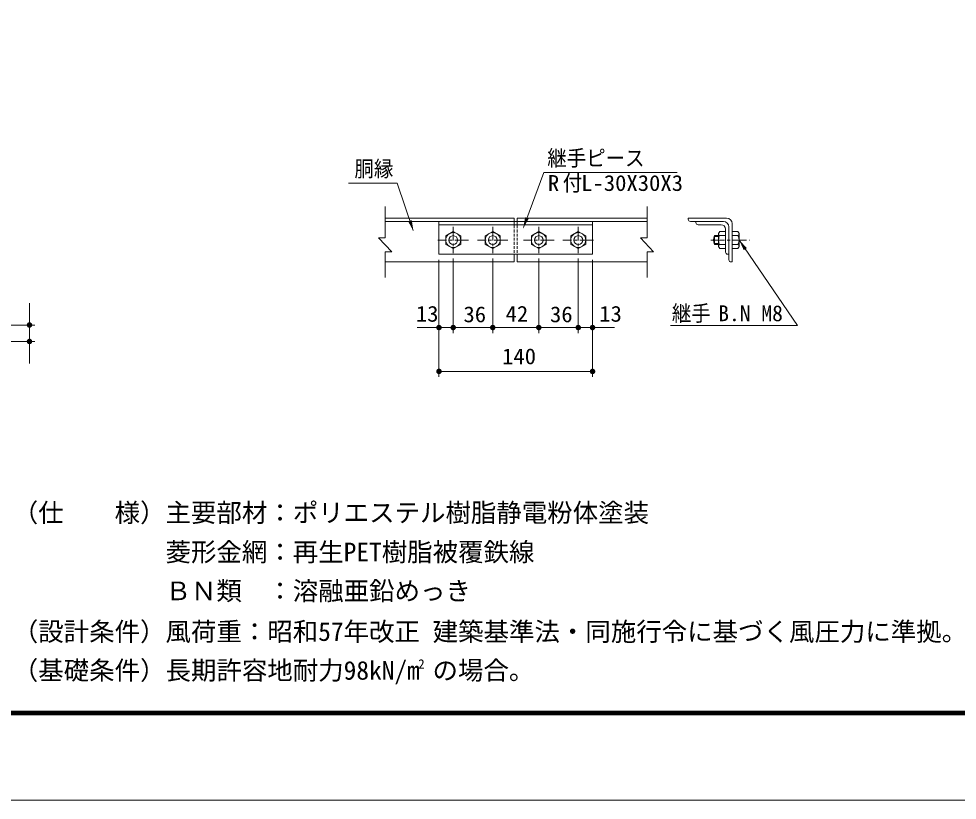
# Model space of a CAD drawing. Units: millimetres, scale not verified, with parts at other scales. Extents: x -4455 to 4455, y -3150 to 3150.
# Drawn here: x -336 to 2230, y -3150 to -1013 of the extents above; entities that cross this region are included whole.
import ezdxf
from ezdxf.enums import TextEntityAlignment as Align

# ---------------------------------------------------------------- set-up
doc = ezdxf.new("R2010")
doc.units = ezdxf.units.MM
doc.header["$LTSCALE"] = 30
doc.linetypes.add('USER1', pattern=[2, 1.25, -0.25, 0.25, -0.25])
doc.linetypes.add('USER2', pattern=[0.375, 0.25, -0.125])
for name, color, linetype, lineweight in [('0-0_9断面', 1, 'Continuous', 18), ('0-1_SUNPOU', 1, 'Continuous', 18), ('0-C_7詳細', 7, 'Continuous', 18), ('0-D_D-TTL', 7, 'Continuous', 9)]:
    doc.layers.add(name, color=color, linetype=linetype, lineweight=lineweight)
doc.layers.add('0-E_D-TTL-TXT', color=7, linetype='Continuous')
doc.styles.add('ＭＳ ゴシック', font='')
doc.styles.get('ＭＳ ゴシック').set_extended_font_data('MS Gothic')

# ---------------------------------------------------------------- blocks, each defined once
blk = doc.blocks.new('M1')
at = {"layer": '0-1_SUNPOU'}
blk.add_line((-7.5, 0), (-57.86, 0), dxfattribs=at)
for points in [[(0, 0), (-7.5, 0), (-7.44, 0.94)], [(0, 0), (-7.44, -0.94), (-7.5, 0)], [(0, 0), (-7.44, 0.94), (-7.26, 1.87)], [(0, 0), (-7.26, -1.87), (-7.44, -0.94)], [(0, 0), (-7.26, 1.87), (-6.97, 2.76)], [(0, 0), (-6.97, -2.76), (-7.26, -1.87)], [(0, 0), (-6.97, 2.76), (-6.57, 3.61)], [(0, 0), (-6.57, -3.61), (-6.97, -2.76)], [(0, 0), (-6.57, 3.61), (-6.07, 4.41)], [(0, 0), (-6.07, -4.41), (-6.57, -3.61)], [(0, 0), (-6.07, 4.41), (-5.47, 5.13)], [(0, 0), (-5.47, -5.13), (-6.07, -4.41)], [(0, 0), (-5.47, 5.13), (-4.78, 5.78)], [(0, 0), (-4.78, -5.78), (-5.47, -5.13)], [(0, 0), (-4.78, 5.78), (-4.02, 6.33)], [(0, 0), (-4.02, -6.33), (-4.78, -5.78)], [(0, 0), (-4.02, 6.33), (-3.19, 6.79)], [(0, 0), (-3.19, -6.79), (-4.02, -6.33)], [(0, 0), (-3.19, 6.79), (-2.32, 7.13)], [(0, 0), (-2.32, -7.13), (-3.19, -6.79)], [(0, 0), (-2.32, 7.13), (-1.41, 7.37)], [(0, 0), (-1.41, -7.37), (-2.32, -7.13)], [(0, 0), (-1.41, 7.37), (-0.47, 7.49)], [(0, 0), (-0.47, -7.49), (-1.41, -7.37)], [(0, 0), (-0.47, 7.49), (0.47, 7.49)], [(0, 0), (0.47, -7.49), (-0.47, -7.49)], [(0, 0), (0.47, 7.49), (1.41, 7.37)], [(0, 0), (1.41, 7.37), (2.32, 7.13)], [(0, 0), (2.32, 7.13), (3.19, 6.79)], [(0, 0), (3.19, 6.79), (4.02, 6.33)], [(0, 0), (4.02, 6.33), (4.78, 5.78)], [(0, 0), (4.78, 5.78), (5.47, 5.13)], [(0, 0), (5.47, 5.13), (6.07, 4.41)], [(0, 0), (6.07, 4.41), (6.57, 3.61)], [(0, 0), (6.57, 3.61), (6.97, 2.76)], [(0, 0), (6.97, 2.76), (7.26, 1.87)], [(0, 0), (7.26, 1.87), (7.44, 0.94)], [(0, 0), (7.44, 0.94), (7.5, 0)], [(0, 0), (1.41, -7.37), (0.47, -7.49)], [(0, 0), (2.32, -7.13), (1.41, -7.37)], [(0, 0), (3.19, -6.79), (2.32, -7.13)], [(0, 0), (4.02, -6.33), (3.19, -6.79)], [(0, 0), (4.78, -5.78), (4.02, -6.33)], [(0, 0), (5.47, -5.13), (4.78, -5.78)], [(0, 0), (6.07, -4.41), (5.47, -5.13)], [(0, 0), (6.57, -3.61), (6.07, -4.41)], [(0, 0), (6.97, -2.76), (6.57, -3.61)], [(0, 0), (7.26, -1.87), (6.97, -2.76)], [(0, 0), (7.44, -0.94), (7.26, -1.87)], [(0, 0), (7.5, 0), (7.44, -0.94)]]:
    blk.add_solid(points, dxfattribs=at)

msp = doc.modelspace()

# ---------------------------------------------------------------- linework, layer by layer
at = {"layer": '0-0_9断面'}
for p, q in [((-307.17, -1820.45), (-307.17, -1790.45)), ((-526.3, -1850.45), (-292.17, -1850.45)), ((-307.17, -1895.45), (-307.17, -1850.45)), ((-496.3, -1895.45), (-292.17, -1895.45)), ((-307.17, -1925.45), (-307.17, -1955.45))]:
    msp.add_line(p, q, dxfattribs=at)
at = {"layer": '0-C_7詳細', "color": 4}
for p, q in [((665.42, -1611.76), (665.42, -1526.17)), ((1381.69, -1611.76), (1381.69, -1526.17)), ((1363.69, -1611.76), (1399.69, -1650.53)), ((1381.69, -1611.76), (1363.69, -1611.76)), ((665.42, -1650.53), (665.42, -1720.72)), ((665.42, -1650.53), (683.42, -1650.53)), ((1381.69, -1650.53), (1381.69, -1720.72)), ((1381.69, -1650.53), (1399.69, -1650.53))]:
    msp.add_line(p, q, dxfattribs=at)
at = {"layer": '0-C_7詳細', "lineweight": 9}
for p, q in [((1018.55, -1558.1), (665.42, -1558.1)), ((1018.55, -1567.1), (1018.55, -1558.1)), ((1381.69, -1558.1), (1026.95, -1558.1)), ((1026.95, -1567.1), (1026.95, -1558.1)), ((1599.49, -1558.1), (1494.49, -1558.1)), ((1494.49, -1558.1), (1494.49, -1561.1)), ((1381.69, -1567.1), (665.42, -1567.1)), ((812.75, -1567.1), (812.75, -1657.1)), ((1232.75, -1576.1), (812.75, -1576.1)), ((1232.75, -1567.1), (1232.75, -1657.1)), ((1590.49, -1567.1), (1500.49, -1567.1)), ((1515.49, -1567.1), (1590.49, -1567.1)), ((1515.49, -1567.1), (1515.49, -1570.1)), ((1521.49, -1576.1), (1584.49, -1576.1)), ((1596.49, -1588.1), (1596.49, -1651.1)), ((1605.49, -1672.1), (1605.49, -1582.1)), ((1614.49, -1678.1), (1614.49, -1573.1)), ((1566.63, -1630.1), (1566.63, -1606.1)), ((1577.29, -1606.1), (1566.63, -1606.1)), ((1577.29, -1635.86), (1577.29, -1600.34)), ((1579.35, -1606.1), (1596.49, -1606.1)), ((1596.49, -1641.62), (1596.49, -1594.58)), ((1630.3, -1594.58), (1614.49, -1594.58)), ((1614.49, -1594.58), (1614.49, -1641.62)), ((1630.3, -1606.1), (1614.49, -1606.1)), ((1633.69, -1600.46), (1630.3, -1594.58)), ((1577.29, -1630.1), (1566.63, -1630.1)), ((1577.29, -1635.86), (1580.62, -1641.62)), ((1579.35, -1630.1), (1596.49, -1630.1)), ((1580.62, -1641.62), (1596.49, -1641.62)), ((1630.3, -1630.1), (1614.49, -1630.1)), ((1630.3, -1641.62), (1614.49, -1641.62)), ((1232.75, -1657.1), (812.75, -1657.1)), ((1018.55, -1678.1), (1018.55, -1657.1)), ((1026.95, -1678.1), (1026.95, -1657.1)), ((1018.55, -1678.1), (665.42, -1678.1)), ((1381.69, -1678.1), (1026.95, -1678.1)), ((1614.49, -1678.1), (1611.49, -1678.1))]:
    msp.add_line(p, q, dxfattribs=at)
at = {"layer": '0-C_7詳細', "color": 1, "linetype": 'USER1'}
for p, q in [((851.75, -1582.16), (851.75, -1653.9)), ((959.75, -1582.16), (959.75, -1653.9)), ((1085.75, -1582.16), (1085.75, -1653.9)), ((1193.75, -1582.16), (1193.75, -1653.9)), ((893.45, -1618.1), (809.85, -1618.1)), ((1001.45, -1618.1), (917.85, -1618.1)), ((1127.45, -1618.1), (1043.85, -1618.1)), ((1235.45, -1618.1), (1151.85, -1618.1)), ((1556.24, -1618.1), (1662.28, -1618.1))]:
    msp.add_line(p, q, dxfattribs=at)
at = {"layer": '0-C_7詳細', "color": 3, "linetype": 'USER2'}
for p, q in [((1018.55, -1567.1), (1018.55, -1657.1)), ((1026.95, -1567.1), (1026.95, -1657.1))]:
    msp.add_line(p, q, dxfattribs=at)
at = {"layer": '0-C_7詳細', "color": 1}
for p, q in [((1577.29, -1608.5), (1565.42, -1608.5)), ((1577.29, -1627.7), (1565.42, -1627.7)), ((812.75, -1672.1), (812.75, -1992.41)), ((812.75, -1672.1), (812.75, -1872.41)), ((851.75, -1668.9), (851.75, -1872.41)), ((851.75, -1668.9), (851.75, -1872.41)), ((959.75, -1668.9), (959.75, -1872.41)), ((959.75, -1668.9), (959.75, -1872.41)), ((1085.75, -1668.9), (1085.75, -1872.41)), ((1085.75, -1668.9), (1085.75, -1872.41)), ((1193.75, -1668.9), (1193.75, -1872.41)), ((1193.75, -1668.9), (1193.75, -1872.41)), ((1232.75, -1672.1), (1232.75, -1992.41)), ((1232.75, -1672.1), (1232.75, -1872.41)), ((782.75, -1857.41), (752.75, -1857.41)), ((821.75, -1857.41), (791.75, -1857.41)), ((851.75, -1857.41), (812.75, -1857.41)), ((959.75, -1857.41), (851.75, -1857.41)), ((881.75, -1857.41), (911.75, -1857.41)), ((929.75, -1857.41), (899.75, -1857.41)), ((959.75, -1857.41), (1085.75, -1857.41)), ((989.75, -1857.41), (1019.75, -1857.41)), ((1055.75, -1857.41), (1025.75, -1857.41)), ((1085.75, -1857.41), (1193.75, -1857.41)), ((1115.75, -1857.41), (1145.75, -1857.41)), ((1163.75, -1857.41), (1133.75, -1857.41)), ((1193.75, -1857.41), (1232.75, -1857.41)), ((1223.75, -1857.41), (1253.75, -1857.41)), ((1262.75, -1857.41), (1292.75, -1857.41)), ((842.75, -1977.41), (1202.75, -1977.41))]:
    msp.add_line(p, q, dxfattribs=at)
at = {"layer": '0-C_7詳細', "lineweight": 9}
for points in [[(1464.39, -1433.08), (1099.79, -1433.08), (1043.59, -1583.92)], [(565.13, -1462.41), (698.5, -1462.41), (742.32, -1591.84)], [(1605.49, -1582.1), (1605.49, -1657.1), (1602.49, -1657.1)], [(1577.29, -1600.34), (1580.62, -1594.58), (1596.49, -1594.58)], [(1633.69, -1600.46), (1633.69, -1635.74), (1630.3, -1641.62)]]:
    msp.add_lwpolyline(points, dxfattribs=at)
at = {"layer": '0-C_7詳細', "color": 4}
msp.add_lwpolyline([(665.42, -1611.76), (647.42, -1611.76), (683.42, -1650.53)], dxfattribs=at)
at = {"layer": '0-C_7詳細', "lineweight": 9}
for points in [[(851.75, -1594.58), (831.38, -1606.34), (831.38, -1629.86), (851.75, -1641.62), (872.12, -1629.86), (872.12, -1606.34)], [(959.75, -1594.58), (939.38, -1606.34), (939.38, -1629.86), (959.75, -1641.62), (980.12, -1629.86), (980.12, -1606.34)], [(1085.75, -1594.58), (1065.38, -1606.34), (1065.38, -1629.86), (1085.75, -1641.62), (1106.12, -1629.86), (1106.12, -1606.34)], [(1193.75, -1594.58), (1173.38, -1606.34), (1173.38, -1629.86), (1193.75, -1641.62), (1214.12, -1629.86), (1214.12, -1606.34)]]:
    msp.add_lwpolyline(points, close=True, dxfattribs=at)
at = {"layer": '0-C_7詳細', "color": 1}
msp.add_lwpolyline([(1445.77, -1851.65), (1792.98, -1851.65), (1634.82, -1619.75)], dxfattribs=at)
at = {"layer": '0-C_7詳細', "lineweight": 9}
for centre, radius in [((851.75, -1618.1), 20.4), ((851.75, -1618.1), 12), ((959.75, -1618.1), 20.4), ((959.75, -1618.1), 12), ((1085.75, -1618.1), 20.4), ((1085.75, -1618.1), 12), ((1193.75, -1618.1), 20.4), ((1193.75, -1618.1), 12)]:
    msp.add_circle(centre, radius, dxfattribs=at)
for centre, radius, start, end in [((1500.49, -1561.1), 6, 180, 270), ((1599.49, -1573.1), 15, 0, 90), ((1521.49, -1570.1), 6, 180, 270), ((1584.49, -1588.1), 12, 0, 90), ((1590.49, -1582.1), 15, 0, 90), ((1590.49, -1582.1), 15, 0, 90), ((1587.42, -1618.1), 24, 150, 210), ((1586.38, -1600.34), 9.09, 180, 219.3382), ((1613.29, -1618.1), 36, 160.52878, 199.47122), ((1627.81, -1600.76), 5.88, 294.94299, 2.968), ((1610.78, -1618.1), 22.91, 328.40741, 31.59259), ((1586.38, -1635.86), 9.09, 140.6618, 180), ((1627.81, -1635.43), 5.88, 357.032, 65.05701), ((1602.49, -1651.1), 6, 180, 270), ((1611.49, -1672.1), 6, 180, 270)]:
    msp.add_arc(centre, radius, start, end, dxfattribs=at)
at = {"layer": '0-C_7詳細'}
for points in [[(742.96, -1593.73), (728.4, -1566.98), (738.27, -1563.64)], [(1042.89, -1585.79), (1048.48, -1555.86), (1058.25, -1559.5)]]:
    msp.add_solid(points, dxfattribs=at)
at = {"layer": '0-C_7詳細', "color": 1}
msp.add_solid([(1633.69, -1618.1), (1654.9, -1639.95), (1646.29, -1645.82)], dxfattribs=at)
at = {"layer": '0-D_D-TTL', "color": 2, "lineweight": 18}
msp.add_lwpolyline([(-4455.04, 3150.21), (4454.66, 3150.21), (4454.66, -3150.21), (-4455.04, -3150.21)], close=True, dxfattribs=at)
at = {"layer": '0-D_D-TTL'}
for points in [[(-4168.65, 2916.87), (4168.28, 2916.87), (4168.28, -2916.87), (-4168.65, -2916.87)], [(-4166, 2914.21), (4165.63, 2914.21), (4165.63, -2914.21), (-4166, -2914.21)], [(-4163.35, 2911.56), (4162.97, 2911.56), (4162.97, -2911.56), (-4163.35, -2911.56)], [(-4160.7, 2908.91), (4160.32, 2908.91), (4160.32, -2908.91), (-4160.7, -2908.91)], [(-4158.05, 2906.26), (4157.67, 2906.26), (4157.67, -2906.26), (-4158.05, -2906.26)]]:
    msp.add_lwpolyline(points, close=True, dxfattribs=at)

# ---------------------------------------------------------------- block references
at = {"layer": '0-0_9断面'}
for p, rotation in [((-307.17, -1850.45), 270), ((-307.17, -1895.45), 90)]:
    msp.add_blockref('M1', p, dxfattribs=dict(at, rotation=rotation))
at = {"layer": '0-C_7詳細'}
for p in [(812.75, -1857.41), (851.75, -1857.41), (959.75, -1857.41), (1085.75, -1857.41), (1193.75, -1857.41), (1232.75, -1977.41)]:
    msp.add_blockref('M1', p, dxfattribs=at)
at = {"layer": '0-C_7詳細', "rotation": 180}
for p in [(851.75, -1857.41), (959.75, -1857.41), (1085.75, -1857.41), (1193.75, -1857.41), (1232.75, -1857.41), (812.75, -1977.41)]:
    msp.add_blockref('M1', p, dxfattribs=at)

# ---------------------------------------------------------------- texts
at = {"layer": '0-C_7詳細', "color": 3, "style": 'ＭＳ ゴシック'}
for s, width, p in [('継手ピース', 0.9, (1108.95, -1428.63)), ('胴縁', 0.9, (581.63, -1457.73)), ('付', 0.9, (1151.26, -1496.77)), ('R', 1.05, (1110.52, -1496.77)), ('L-30X30X3', 1.05, (1201.6, -1496.77)), ('継手', 0.9, (1449.57, -1853.05)), ('13', 1.05, (749.5, -1854.44)), ('36', 1.05, (879.67, -1855.91)), ('42', 1.05, (994.93, -1854.44)), ('36', 1.05, (1116.33, -1855.91)), ('13', 1.05, (1251.01, -1854.44)), ('140', 1.05, (985.25, -1970.74))]:
    msp.add_text(s, height=43.33, dxfattribs=dict(at, width=width)).set_placement(p, align=Align.BOTTOM_LEFT)
msp.add_text('B.N M8', height=43.33, dxfattribs=at).set_placement((1576.44, -1853.05), align=Align.BOTTOM_LEFT)
at = {"layer": '0-E_D-TTL-TXT', "style": 'ＭＳ ゴシック'}
for s, height, p in [('（仕\u3000\u3000様）主要部材：ポリエステル樹脂静電粉体塗装', 51.03, (-352.81, -2404.53)), ('\u3000\u3000\u3000\u3000\u3000\u3000菱形金網：再生PET樹脂被覆鉄線', 51.03, (-352.81, -2512.01)), ('\u3000\u3000\u3000\u3000\u3000\u3000ＢＮ類\u3000：溶融亜鉛めっき', 51.03, (-352.81, -2618.49)), ('（設計条件）風荷重：昭和57年改正 建築基準法・同施行令に基づく風圧力に準拠。', 51.03, (-352.81, -2729.76)), ('（基礎条件）長期許容地耐力98kN/m の場合。', 51.03, (-352.81, -2835.83)), ('2', 25.51, (756.1, -2797.85))]:
    msp.add_text(s, height=height, dxfattribs=at).set_placement(p, align=Align.BOTTOM_LEFT)

doc.saveas('drawing.dxf')
